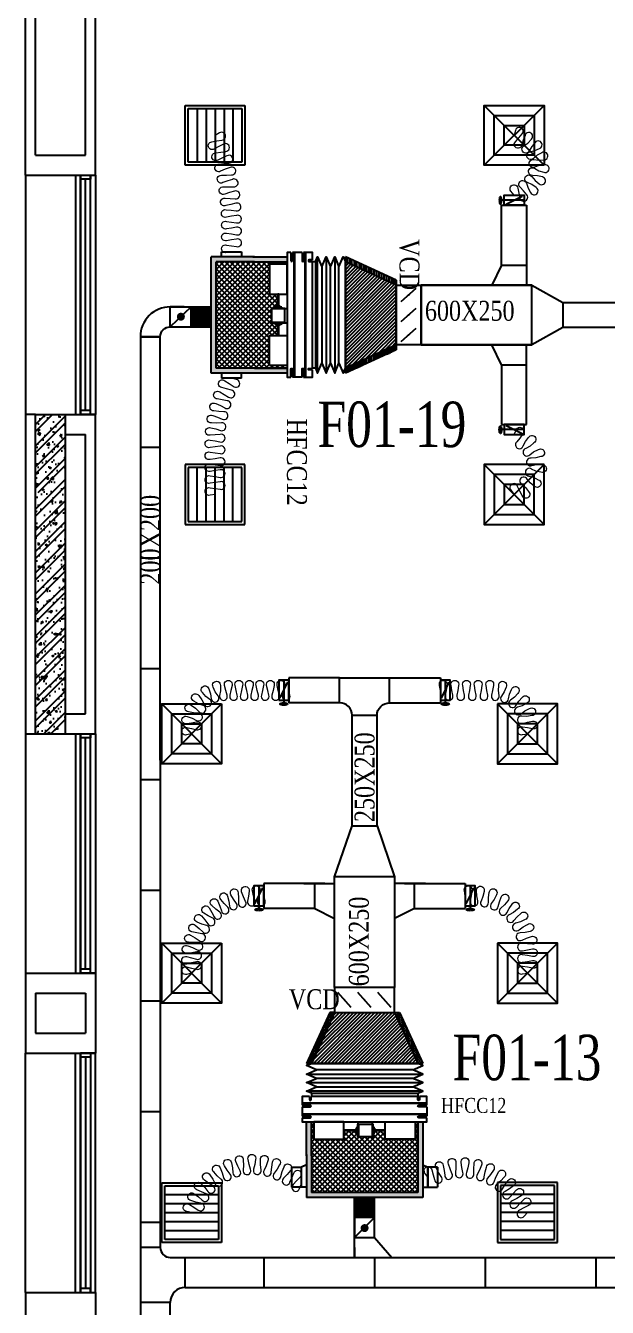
# Model space of a CAD drawing. Header units: metres. Extents: x 352651 to 1421851, y -87441 to -24441.
# Drawn here: x 368733 to 374568, y -48010 to -35160 of the extents above; entities that cross this region are included whole.
import ezdxf

# ---------------------------------------------------------------- set-up
doc = ezdxf.new("R2010")
doc.units = ezdxf.units.M
doc.header["$LTSCALE"] = 300
doc.header["$MEASUREMENT"] = 0
for name, color, linetype in [('bat noi mem', 4, 'CONTINUOUS'), ('CUA', 8, 'CONTINUOUS'), ('CUAGIO', 2, 'CONTINUOUS'), ('HATCH', 145, 'CONTINUOUS'), ('KICH-THUOC', 9, 'CONTINUOUS'), ('KT', 1, 'CONTINUOUS'), ('THAY', 9, 'CONTINUOUS'), ('thiet bi', 11, 'CONTINUOUS'), ('TUONG', 7, 'CONTINUOUS'), ('vach', 6, 'CONTINUOUS')]:
    doc.layers.add(name, color=color, linetype=linetype)
doc.layers.add('noi mem', color=5, linetype='BATTING', lineweight=0)
doc.styles.add('PHU', font='vntimeh.shx', dxfattribs={"width": 0.8})
doc.styles.add('ROMANS', font='romans.shx', dxfattribs={"width": 0.75, "bigfont": 'romancvn.shx'})
doc.linetypes.add('BATTING', pattern='A,0.0001,-0.1,[134,ltypeshp.shx,S=0.1,R=0,X=-0.1,Y=0],-0.2,[134,ltypeshp.shx,S=0.1,R=180,X=0.1,Y=0],-0.1', length=0.4001)
pattern_1 = [(270, (86664.817, 423126.528), (12.5, -6.25), [0, -12.5])]
pattern_2 = [(45, (-203304.336, -284.07), (-17.6776695, 17.6776695), [])]
pattern_3 = [(0, (-89053.95, -330838.7), (6.25, 12.5), [0, -12.5])]

# ---------------------------------------------------------------- blocks, each defined once
blk = doc.blocks.new('SAD')
at = {"layer": 'CUAGIO', "color": 8}
for p, q in [((-300, -300), (300, 300)), ((300, -300), (-300, 300))]:
    blk.add_line(p, q, dxfattribs=at)
at = {"layer": 'CUAGIO'}
blk.add_lwpolyline([(300, -300), (300, 300), (-300, 300), (-300, -300)], close=True, dxfattribs=at)
at = {"layer": 'CUAGIO', "color": 8}
for points in [[(200, -200), (200, 200), (-200, 200), (-200, -200)], [(100, -100), (100, 100), (-100, 100), (-100, -100)]]:
    blk.add_lwpolyline(points, close=True, dxfattribs=at)
blk = doc.blocks.new('SAG')
at = {"layer": 'CUAGIO'}
for p, q in [((-300, 300), (-300, -300)), ((300, 300), (-300, 300)), ((300, -300), (300, 300)), ((-300, -300), (300, -300))]:
    blk.add_line(p, q, dxfattribs=at)
at = {"layer": 'CUAGIO', "color": 8}
for p, q in [((-270, 270), (-270, -270)), ((270, 270), (-270, 270)), ((-180, -270), (-180, 270)), ((-90, -270), (-90, 270)), ((0, -270), (0, 270)), ((90, -270), (90, 270)), ((180, -270), (180, 270)), ((270, -270), (270, 270)), ((-270, -270), (270, -270))]:
    blk.add_line(p, q, dxfattribs=at)
blk = doc.blocks.new('bac noi mem')
at = {"layer": 'bat noi mem'}
for p, q in [((493887, -64673), (493867, -64693)), ((494067, -64693), (493867, -64693)), ((493867, -64693), (493887, -64713)), ((493887, -64713), (493867, -64733)), ((494067, -64733), (493867, -64733)), ((493867, -64733), (493887, -64753)), ((493887, -64753), (493867, -64773)), ((494047, -64673), (493887, -64673)), ((494047, -64713), (493887, -64713)), ((494047, -64753), (493887, -64753)), ((494047, -64673), (494067, -64693)), ((494067, -64693), (494047, -64713)), ((494047, -64713), (494067, -64733)), ((494067, -64733), (494047, -64753)), ((494047, -64753), (494067, -64773)), ((494067, -64773), (493867, -64773)), ((493867, -64773), (493887, -64793)), ((493887, -64793), (493867, -64813)), ((494067, -64813), (493867, -64813)), ((493867, -64813), (493887, -64833)), ((493887, -64833), (493867, -64853)), ((494067, -64853), (493867, -64853)), ((493867, -64853), (493887, -64873)), ((494047, -64793), (493887, -64793)), ((494047, -64833), (493887, -64833)), ((494047, -64873), (493887, -64873)), ((494067, -64773), (494047, -64793)), ((494047, -64793), (494067, -64813)), ((494067, -64813), (494047, -64833)), ((494047, -64833), (494067, -64853)), ((494067, -64853), (494047, -64873))]:
    blk.add_line(p, q, dxfattribs=at)
blk = doc.blocks.new('1-van gio D200')
at = {"layer": 'CUAGIO'}
h = blk.add_hatch(dxfattribs=at)
h.set_pattern_fill('ANSI31', color=256, scale=100, style=0)
edge = h.paths.add_edge_path()
edge.add_ellipse((486127, -58494), major_axis=(-38.1, 0), ratio=0.310482, start_angle=0, end_angle=360, ccw=False)
for p, q in [((486167, -58437), (486087, -58277)), ((486127, -58257), (486127, -58494))]:
    blk.add_line(p, q, dxfattribs=at)
at = {"layer": 'CUAGIO', "const_width": 3}
for points in [[(486127, -58457), (486177, -58457), (486177, -58257), (486077, -58257), (486077, -58457), (486127, -58457)], [(486167, -58437), (486087, -58277)], [(486127, -58257), (486127, -58494)]]:
    blk.add_lwpolyline(points, dxfattribs=at)
at = {"layer": 'CUAGIO'}
blk.add_lwpolyline([(486177, -58457), (486077, -58457), (486077, -58257), (486177, -58257)], close=True, dxfattribs=at)
at = {"layer": 'CUAGIO', "const_width": 5.35}
blk.add_lwpolyline([(486131, -58357, -1), (486123, -58357, -1)], format="xyb", close=True, dxfattribs=at)
at = {"layer": 'CUAGIO', "extrusion": (0, 0, -1)}
blk.add_ellipse((486127, -58494), major_axis=(-38.1, 0), ratio=0.310482, start_param=-1.570796, end_param=4.712389, dxfattribs=at)

msp = doc.modelspace()

# ---------------------------------------------------------------- hatches: boundary and pattern name
at = {"layer": 'CUAGIO'}
h = msp.add_hatch(dxfattribs=at)
h.set_pattern_fill('DOTS', color=2, scale=200, angle=-90, style=0)
h.set_pattern_definition([(270, (428079.928, 513033.835), (12.5, -6.25), [0, -12.5])])
h.paths.add_polyline_path([(371354.5, -38643.4), (371354.5, -38593.4), (370644.5, -38593.4), (370644.5, -37526.4), (371027.1, -37526.4), (371354.5, -37526.4), (371354.5, -37476.4), (371012.1, -37476.4), (370594.5, -37476.4), (370594.5, -38643.4)])
h = msp.add_hatch(dxfattribs=at)
h.set_pattern_fill('DOTS', color=256, scale=200, angle=-90, style=0)
h.set_pattern_definition(pattern_1)
h.paths.add_polyline_path([(371940, -37526.4), (371940, -37476.4), (372450, -37709.9), (372450, -37759.9)])
at = {"layer": 'CUAGIO', "ltscale": 1.5}
h = msp.add_hatch(dxfattribs=at)
h.set_pattern_fill('ANSI37', color=9, scale=300, style=0)
h.paths.add_polyline_path([(371203.9, -37999, -1), (371206, -37992.6), (371231, -37992.6), (371231, -37982.7), (371246.8, -37982.7), (371246.8, -37972.1), (371262.4, -37972.1), (371262.4, -37852.5), (371179.5, -37852.5), (371179.5, -37552.5), (371354.5, -37552.5), (371354.5, -37526.4), (371012.1, -37526.4), (370644.5, -37526.4), (370644.5, -38593.4), (371354.5, -38593.4), (371354.5, -38567.4), (371179.5, -38567.4), (371179.5, -38267.4), (371262.4, -38267.4), (371262.4, -38162.1), (371246.8, -38162.1), (371246.8, -38151.6), (371231, -38151.6), (371231, -38141.7), (371206, -38141.7, -0.9999991), (371203.9, -38135.2)])
at = {"layer": 'CUAGIO'}
h = msp.add_hatch(dxfattribs=at)
h.set_pattern_fill('DOTS', color=256, scale=200, angle=-90, style=0)
h.set_pattern_definition(pattern_1)
h.paths.add_polyline_path([(372450, -38359.9), (372450, -38409.9), (371940, -38643.4), (371940, -38593.4)])
h = msp.add_hatch(dxfattribs=at)
h.set_pattern_fill('DOTS', color=256, scale=200, style=0)
h.set_pattern_definition(pattern_3)
h.paths.add_polyline_path([(371599, -45563.6), (371549, -45563.6), (371782.5, -45053.6), (371832.5, -45053.6)])
h = msp.add_hatch(dxfattribs=at)
h.set_pattern_fill('DOTS', color=256, scale=200, style=0)
h.set_pattern_definition(pattern_3)
h.paths.add_polyline_path([(372432.5, -45053.6), (372482.5, -45053.6), (372716, -45563.6), (372666, -45563.6)])
h = msp.add_hatch(dxfattribs=at)
h.set_pattern_fill('DOTS', color=2, scale=200, style=0)
h.set_pattern_definition([(0, (-178961.257, 10576.41), (6.25, 12.5), [0, -12.5])])
h.paths.add_polyline_path([(372716, -46149.1), (372666, -46149.1), (372666, -46859.1), (371599, -46859.1), (371599, -46476.4), (371599, -46149.1), (371549, -46149.1), (371549, -46491.4), (371549, -46909.1), (372716, -46909.1)])
at = {"layer": 'CUAGIO', "ltscale": 1.5}
h = msp.add_hatch(dxfattribs=at)
h.set_pattern_fill('ANSI37', color=9, scale=300, style=0)
h.paths.add_polyline_path([(372071.6, -46299.6, -1), (372065.1, -46297.5), (372065.1, -46272.6), (372055.3, -46272.6), (372055.3, -46256.8), (372044.7, -46256.8), (372044.7, -46241.1), (371925.1, -46241.1), (371925.1, -46324.1), (371625.1, -46324.1), (371625.1, -46149.1), (371599, -46149.1), (371599, -46491.4), (371599, -46859.1), (372666, -46859.1), (372666, -46149.1), (372640, -46149.1), (372640, -46324.1), (372340, -46324.1), (372340, -46241.1), (372234.7, -46241.1), (372234.7, -46256.8), (372224.2, -46256.8), (372224.2, -46272.6), (372214.3, -46272.6), (372214.3, -46297.5, -0.9999991), (372207.8, -46299.6)])
at = {"layer": 'HATCH', "linetype": 'Continuous'}
h = msp.add_hatch(dxfattribs=at)
h.set_pattern_fill('ANSI32,_O', color=256, scale=400)
h.set_pattern_definition([(45, (-89100, -347750.56), (-106.066017, 106.066017), []), (45, (-89029.29, -347750.56), (-106.066017, 106.066017), [])])
h.paths.add_polyline_path([(369132.5, -39059.6), (368832.5, -39059.6), (368832.5, -39812.4, -0.3648106), (368857.4, -39841.9, -0.3648106), (368832.5, -39871.5), (368832.5, -40859.6), (369132.5, -40859.6)])
h.paths.add_polyline_path([(369132.5, -40859.6), (368832.5, -40859.6), (368832.5, -42259.6), (369132.5, -42259.6)])
h = msp.add_hatch(dxfattribs=at)
h.set_pattern_fill('AR-CONC,_O', color=256, scale=30)
h.set_pattern_definition([(50, (-89100, -347750.56), (215.178055, -18.82564), [22.5, -247.5]), (355, (-89100, -347750.56), (-41.6254, 225.65764), [18, -198]), (100.4514, (-89082.07, -347752.12), (173.552815, 206.83186), [19.12206, -210.34263]), (46.1842, (-89100, -347690.56), (320.17231, -49.6557), [33.75, -371.25]), (96.6356, (-89073.32, -347694.7), (280.39881, 292.23536), [28.68309, -315.5139]), (351.1842, (-89100, -347690.56), (280.39858, 292.23558), [27, -297]), (21, (-89070, -347705.56), (179.072116, -120.78567), [22.5, -247.5]), (326, (-89070, -347705.56), (72.9946, 217.54501), [18, -198]), (71.4514, (-89055.08, -347715.62), (252.06679, 96.75915), [19.12206, -210.34263]), (37.5, (-89100, -347750.556), (3.647957, 99.868156), [0, -195.6, 0, -201, 0, -198.75]), (7.5, (-89100, -347750.56), (78.920861, 118.323514), [0, -114.6, 0, -191.1, 0, -75.75]), (327.5, (-89166.9, -347750.556), (160.146731, -6.766462), [0, -75, 0, -234, 0, -310.5]), (317.5, (-89196.9, -347750.56), (174.95585, 30.031495), [0, -97.5, 0, -155.4, 0, -220.5])])
h.paths.add_polyline_path([(369132.5, -39059.6), (368832.5, -39059.6), (368832.5, -39812.4, -0.3648106), (368857.4, -39841.9, -0.3648106), (368832.5, -39871.5), (368832.5, -40859.6), (369132.5, -40859.6)])
h.paths.add_polyline_path([(369132.5, -40859.6), (368832.5, -40859.6), (368832.5, -42259.6), (369132.5, -42259.6)])
at = {"layer": 'KICH-THUOC'}
h = msp.add_hatch(dxfattribs=at)
h.set_pattern_fill('ANSI31', color=2, scale=200, style=0)
h.set_pattern_definition(pattern_2)
h.paths.add_polyline_path([(372450, -38359.9), (372450, -37759.9), (371940, -37526.4), (371940, -38593.4)])
h = msp.add_hatch(dxfattribs=at)
h.set_pattern_fill('ANSI31', color=2, scale=200, style=0)
h.set_pattern_definition(pattern_2)
h.paths.add_polyline_path([(372432.5, -45053.6), (371832.5, -45053.6), (371599, -45563.6), (372666, -45563.6)])

# ---------------------------------------------------------------- linework, layer by layer
at = {"layer": 'bat noi mem'}
for p, q in [((371661.4, -38643.4), (371661.4, -37476.4)), ((371747.1, -37476.4), (371747.1, -38643.4)), ((371832.8, -37476.4), (371832.8, -38643.4)), ((371704.2, -37576.4), (371704.2, -38543.4)), ((371790, -38543.4), (371790, -37576.4)), ((371875.7, -38543.4), (371875.7, -37576.4)), ((371940, -37526.4), (371940, -38593.4)), ((371940, -38593.4), (371940, -37526.4)), ((371599, -45563.6), (372666, -45563.6)), ((372666, -45563.6), (371599, -45563.6)), ((371549, -45670.7), (372716, -45670.7)), ((372616, -45627.9), (371649, -45627.9)), ((372616, -45713.6), (371649, -45713.6)), ((371549, -45756.4), (372716, -45756.4)), ((372716, -45842.1), (371549, -45842.1)), ((371649, -45799.3), (372616, -45799.3))]:
    msp.add_line(p, q, dxfattribs=at)
for points in [[(371640, -37526.4), (371661.4, -37476.4), (371704.2, -37576.4), (371747.1, -37476.4), (371790, -37576.4), (371832.8, -37476.4), (371875.7, -37576.4), (371918.5, -37476.4), (371940, -37526.4)], [(371640, -38593.4), (371661.4, -38643.4), (371704.2, -38543.4), (371747.1, -38643.4), (371790, -38543.4), (371832.8, -38643.4), (371875.7, -38543.4), (371918.5, -38643.4), (371940, -38593.4)], [(371599, -45863.6), (371549, -45842.1), (371649, -45799.3), (371549, -45756.4), (371649, -45713.6), (371549, -45670.7), (371649, -45627.9), (371549, -45585), (371599, -45563.6)], [(372666, -45863.6), (372716, -45842.1), (372616, -45799.3), (372716, -45756.4), (372616, -45713.6), (372716, -45670.7), (372616, -45627.9), (372716, -45585), (372666, -45563.6)]]:
    msp.add_lwpolyline(points, dxfattribs=at)
at = {"layer": 'CUA', "linetype": 'Continuous'}
for p, q in [((369282.5, -36659.6), (369282.5, -39059.6)), ((369282.5, -39059.6), (369282.5, -36659.6)), ((369332.5, -39019.6), (369332.5, -36699.6)), ((369382.5, -39059.6), (369382.5, -36659.6)), ((369282.5, -42259.6), (369282.5, -44659.6)), ((369282.5, -44659.6), (369282.5, -42259.6)), ((369382.5, -44659.6), (369382.5, -42259.6)), ((369332.5, -44619.6), (369332.5, -42299.6)), ((369282.5, -47859.6), (369282.5, -45459.6)), ((369282.5, -45459.6), (369282.5, -47859.6)), ((369382.5, -45459.6), (369382.5, -47859.6)), ((369332.5, -45499.6), (369332.5, -47819.6))]:
    msp.add_line(p, q, dxfattribs=at)
for points in [[(369382.5, -36659.6), (369382.5, -36699.6), (369282.5, -36699.6), (369282.5, -36659.6)], [(369382.5, -39059.6), (369382.5, -39019.6), (369282.5, -39019.6), (369282.5, -39059.6)], [(369382.5, -42259.6), (369382.5, -42299.6), (369282.5, -42299.6), (369282.5, -42259.6)], [(369382.5, -44659.6), (369382.5, -44619.6), (369282.5, -44619.6), (369282.5, -44659.6)], [(369382.5, -45459.6), (369382.5, -45499.6), (369282.5, -45499.6), (369282.5, -45459.6)], [(369382.5, -47859.6), (369382.5, -47819.6), (369282.5, -47819.6), (369282.5, -47859.6)]]:
    msp.add_lwpolyline(points, close=True, dxfattribs=at)
at = {"layer": 'CUAGIO'}
for p, q in [((373507.5, -37559.9), (373507.5, -36959.9)), ((373507.5, -36959.9), (373757.5, -36959.9)), ((373757.5, -36959.9), (373757.5, -37759.9)), ((371027.1, -37476.4), (370594.5, -37476.4)), ((370698.4, -37426.4), (370898.4, -37426.4)), ((371012.1, -37476.4), (371354.5, -37476.4)), ((371940, -38643.4), (371940, -37476.4)), ((372450, -37709.9), (371940, -37476.4)), ((371940, -37476.4), (371940, -38643.4)), ((371027.1, -37526.4), (370644.5, -37526.4)), ((371012.1, -37526.4), (371354.5, -37526.4)), ((371940, -37526.4), (371940, -38593.4)), ((371940, -38593.4), (371940, -37526.4)), ((372450, -37759.9), (371940, -37526.4)), ((373507.5, -37559.9), (373407.5, -37759.9)), ((373507.5, -37559.9), (373757.5, -37559.9)), ((372450, -37759.9), (372450, -37709.9)), ((372450, -37709.9), (372450, -38409.9)), ((372450, -37759.9), (372450, -37709.9)), ((372700, -38359.9), (372700, -37759.9)), ((372500.7, -37926.9), (372649.2, -37793)), ((372500.7, -38126.9), (372649.2, -37993)), ((369883.5, -38279.2), (369883.5, -48123.6)), ((372500.7, -38326.9), (372649.2, -38193)), ((372450, -38359.9), (371940, -38593.4)), ((372450, -38409.9), (371940, -38643.4)), ((372450, -38359.9), (372450, -38409.9)), ((372450, -38359.9), (372450, -38409.9)), ((373507.5, -38559.9), (373407.5, -38359.9)), ((373757.5, -39159.9), (373757.5, -38359.9)), ((371027.1, -38593.4), (370646.2, -38593.4)), ((371027.1, -38593.4), (371354.5, -38593.4)), ((373507.5, -38559.9), (373507.5, -39159.9)), ((373507.5, -38559.9), (373757.5, -38559.9)), ((370898.4, -38693.4), (370698.4, -38693.4)), ((373507.5, -39159.9), (373757.5, -39159.9)), ((371372.5, -41698.6), (371372.5, -41948.6)), ((371882.5, -41948.6), (371882.5, -41698.6)), ((372382.5, -41948.6), (372382.5, -41698.6)), ((372892.5, -41698.6), (372892.5, -41948.6)), ((372382.5, -41948.6), (372892.5, -41948.6)), ((372457.5, -41948.6), (372892.5, -41948.6)), ((372007.5, -42073.6), (372257.5, -42073.6)), ((370083.5, -42522.8), (370083.5, -47409.6)), ((371732.5, -43759.6), (371122.5, -43759.6)), ((371122.5, -43759.6), (371122.5, -44009.6)), ((371522.5, -43759.6), (371832.5, -43759.6)), ((371632.5, -44009.6), (371632.5, -43759.6)), ((372742.5, -43759.6), (372432.5, -43759.6)), ((372532.5, -43759.6), (373142.5, -43759.6)), ((372632.5, -44009.6), (372632.5, -43759.6)), ((373142.5, -43759.6), (373142.5, -44009.6)), ((371632.5, -44009.6), (371122.5, -44009.6)), ((371632.5, -44009.6), (371832.5, -44109.6)), ((372632.5, -44009.6), (372432.5, -44109.6)), ((372632.5, -44009.6), (373142.5, -44009.6)), ((372432.5, -44803.6), (371832.5, -44803.6)), ((371999.5, -45002.9), (371865.6, -44854.3)), ((372199.5, -45002.9), (372065.6, -44854.3)), ((372399.5, -45002.9), (372265.6, -44854.3)), ((371782.5, -45053.6), (371549, -45563.6)), ((371832.5, -45053.6), (371599, -45563.6)), ((371832.5, -45053.6), (371782.5, -45053.6)), ((371782.5, -45053.6), (372482.5, -45053.6)), ((371832.5, -45053.6), (371782.5, -45053.6)), ((372432.5, -45053.6), (372666, -45563.6)), ((372432.5, -45053.6), (372482.5, -45053.6)), ((372432.5, -45053.6), (372482.5, -45053.6)), ((372482.5, -45053.6), (372716, -45563.6)), ((372716, -45563.6), (371549, -45563.6)), ((371549, -45563.6), (372716, -45563.6)), ((371599, -45563.6), (372666, -45563.6)), ((372666, -45563.6), (371599, -45563.6)), ((371549, -46491.4), (371549, -46149.1)), ((371599, -46491.4), (371599, -46149.1)), ((372666, -46476.4), (372666, -46149.1)), ((371549, -46476.4), (371549, -46909.1)), ((371599, -46476.4), (371599, -46859.1)), ((372666, -46476.4), (372666, -46857.3)), ((371399.3, -46605.1), (371399.3, -46805.1)), ((371499, -46805.1), (371499, -46605.1)), ((371499, -46805.1), (371499, -46605.1)), ((371499, -46805.1), (371499, -46605.1)), ((372766, -46605.1), (372766, -46805.1)), ((372766, -46805.1), (372766, -46605.1)), ((372766, -46805.1), (372766, -46605.1)), ((372865.7, -46605.1), (372865.7, -46805.1)), ((371499, -46805.1), (371399.3, -46805.1)), ((372766, -46805.1), (372865.7, -46805.1)), ((372032.5, -47403.6), (372032.5, -46909.1)), ((372232.5, -47309.3), (372232.5, -46909.1)), ((372032.5, -47098.3), (372032.5, -47309.3)), ((372032.5, -47509.6), (372032.5, -47098.3)), ((372232.5, -47109.3), (372032.5, -47309.3)), ((372232.5, -47309.3), (372232.5, -47098.3)), ((370083.5, -47409.6), (369883.5, -47409.6)), ((372032.5, -47309.3), (372232.5, -47309.3)), ((372032.5, -47409.6), (372032.5, -47509.6)), ((370183.5, -47509.6), (384443.4, -47509.6)), ((370333.5, -47809.6), (394933.4, -47809.6)), ((370183.5, -48123.6), (370183.5, -47959.6))]:
    msp.add_line(p, q, dxfattribs=at)
at = {"layer": 'CUAGIO', "color": 2}
for p, q in [((370594.5, -38643.4), (370594.5, -37476.4)), ((370644.5, -38593.4), (370644.5, -37526.4)), ((370394.5, -37979.2), (370183.5, -38179.2)), ((370183.5, -37979.2), (370394.5, -37979.2)), ((370293.7, -37979.2), (370183.5, -37979.2)), ((370322.1, -37979.2), (370184, -37979.2)), ((370276.5, -37979.2), (370594.5, -37979.2)), ((370394.5, -38179.2), (370394.5, -37979.2)), ((370394.5, -37979.2), (370394.5, -38179.2)), ((370083.5, -38279.2), (369883.5, -38279.2)), ((369883.5, -38279.2), (370083.5, -38279.2)), ((370083.5, -38279.2), (369883.5, -38279.2)), ((370083.5, -42522.8), (370083.5, -38277.8)), ((370183.5, -38179.2), (370394.5, -38179.2)), ((370183.5, -38179.2), (370322.1, -38179.2)), ((370276.5, -38179.2), (370594.5, -38179.2)), ((371354.5, -38643.4), (370594.5, -38643.4)), ((371354.5, -38593.4), (370644.5, -38593.4)), ((370083.5, -39389.2), (369883.5, -39389.2)), ((370083.5, -40499.2), (369883.5, -40499.2)), ((370083.5, -41609.2), (369883.5, -41609.2)), ((370083.5, -42719.2), (369883.5, -42719.2)), ((370083.5, -43829.2), (369883.5, -43829.2)), ((370083.5, -44939.2), (369883.5, -44939.2)), ((370083.5, -46049.2), (369883.5, -46049.2)), ((372666, -46149.1), (372666, -46859.1)), ((372716, -46149.1), (372716, -46909.1)), ((372666, -46859.1), (371599, -46859.1)), ((372716, -46909.1), (371549, -46909.1)), ((370083.5, -47159.2), (369883.5, -47159.2)), ((372232.5, -47109.3), (372032.5, -47109.3)), ((372232.5, -47309.3), (372407.2, -47509.6)), ((370333.1, -47809.6), (370333.1, -47509.6)), ((371123.4, -47509.6), (371123.4, -47809.6)), ((372233.4, -47509.6), (372233.4, -47809.6)), ((373343.4, -47509.6), (373343.4, -47809.6)), ((374453.4, -47509.6), (374453.4, -47809.6))]:
    msp.add_line(p, q, dxfattribs=at)
at = {"layer": 'CUAGIO', "ltscale": 1.5}
for p, q in [((371882.5, -41698.6), (372382.5, -41698.6)), ((370183.5, -47959.6), (369883.5, -47959.6))]:
    msp.add_line(p, q, dxfattribs=at)
at = {"layer": 'CUAGIO'}
for points in [[(370698.4, -37476.4), (370698.4, -37426.4)], [(370898.4, -37426.4), (370898.4, -37476.4)], [(373810, -38359.9), (372700, -38359.9), (372700, -37759.9), (373810, -37759.9)], [(374120, -37934.9), (375230, -37934.9), (375230, -38184.9), (374120, -38184.9)], [(370698.4, -38643.4), (370698.4, -38693.4)], [(370898.4, -38693.4), (370898.4, -38643.4)], [(371882.5, -41698.6), (371372.5, -41698.6)], [(372382.5, -41698.6), (372892.5, -41698.6)], [(372007.5, -43183.6), (372007.5, -42073.6)], [(372432.5, -43693.6), (372432.5, -44803.6), (371832.5, -44803.6), (371832.5, -43693.6)], [(371399.3, -46605.1), (371499, -46605.1)], [(371549, -46579.9), (371499, -46605.1)], [(372716, -46579.9), (372766, -46605.1)], [(372865.7, -46605.1), (372766, -46605.1)], [(371549, -46805.1), (371499, -46805.1)], [(372716, -46805.1), (372766, -46805.1)]]:
    msp.add_lwpolyline(points, dxfattribs=at)
at = {"layer": 'CUAGIO', "color": 2}
for points in [[(372700, -38359.9), (372450, -38359.9), (372450, -37759.9), (372700, -37759.9)], [(372432.5, -44803.6), (371832.5, -44803.6), (371832.5, -45053.6), (372432.5, -45053.6)]]:
    msp.add_lwpolyline(points, close=True, dxfattribs=at)
msp.add_lwpolyline([(373810, -37759.9), (372700, -37759.9), (372700, -38359.6), (373811, -38359.6)], dxfattribs=at)
at = {"layer": 'CUAGIO'}
for points in [[(373810, -38359.9), (373810, -37759.9), (374120, -37934.9), (374120, -38184.9)], [(372432.5, -43693.6), (371832.5, -43693.6), (372007.5, -43183.6), (372257.5, -43183.6)]]:
    msp.add_lwpolyline(points, close=True, dxfattribs=at)
for points, const_width in [([(372575, -37854.9, 1), (372575, -37864.9, 1)], 10), ([(370309.7, -38077.8, -1), (370269.7, -38077.8, -1)], 40), ([(372575, -38054.9, 1), (372575, -38064.9, 1)], 10), ([(372575, -38254.9, 1), (372575, -38264.9, 1)], 10), ([(371927.5, -44928.6, 1), (371937.5, -44928.6, 1)], 10), ([(372127.5, -44928.6, 1), (372137.5, -44928.6, 1)], 10), ([(372327.5, -44928.6, 1), (372337.5, -44928.6, 1)], 10), ([(372152.5, -47214.8, -1), (372112.5, -47214.8, -1)], 40)]:
    msp.add_lwpolyline(points, format="xyb", close=True, dxfattribs=dict(at, const_width=const_width))
at = {"layer": 'CUAGIO', "color": 2}
for points in [[(370183.5, -38179.2), (370183.5, -37979.2, 0.4142136), (369883.5, -38279.2), (370083.5, -38279.2, -0.4142136), (370183.5, -38179.2)], [(370289, -38059.2, 1), (370289, -38099.2, 1)]]:
    msp.add_lwpolyline(points, format="xyb", close=True, dxfattribs=at)
at = {"layer": 'CUAGIO'}
for points in [[(372007.5, -42858.6), (372007.5, -42073.6, 0.4142136), (371882.5, -41948.6), (371372.5, -41948.6)], [(372257.5, -42858.6), (372257.5, -42073.6, -0.4142136), (372382.5, -41948.6), (372892.5, -41948.6)], [(372257.5, -43183.6), (372257.5, -42073.6, 0.0000017), (372257.5, -42073.6, 0.0000017)]]:
    msp.add_lwpolyline(points, format="xyb", dxfattribs=at)
for centre, radius, start, end in [((370183.5, -47409.6), 100, 180, 270), ((370333.5, -47959.6), 150, 90, 180)]:
    msp.add_arc(centre, radius, start, end, dxfattribs=at)
at = {"layer": 'noi mem', "linetype": 'ByBlock', "ltscale": 1.5}
for points in [[(370798.4, -37426.4), (370748.4, -37434.3, -1.3333333), (370748.4, -37359.3), (370798.4, -37367.1), (370848.4, -37374.9, 1.3333333), (370848.4, -37299.9), (370798.4, -37307.7), (370748.4, -37315.6, -1.3333333), (370748.4, -37240.6), (370798.4, -37248.4), (370848.4, -37256.2, 1.3333333), (370848.4, -37181.2), (370798.4, -37189), (370748.5, -37196.9, -1.3333333), (370748.3, -37121.9), (370798.3, -37129.7), (370848.6, -37136.4, 1.3333333), (370847, -37061.4), (370797, -37070.3), (370747.6, -37080.4, -1.3333333), (370744.2, -37005.5), (370794.3, -37011), (370844.9, -37015.4, 1.3333333), (370839.7, -36940.5), (370790.2, -36951.8), (370741.3, -36964.3, -1.3333333), (370734.3, -36889.6), (370784.6, -36892.7), (370835.4, -36894.6, 1.3333333), (370826.5, -36820.1), (370777.6, -36833.8), (370729.4, -36848.6, -1.3333333), (370718.8, -36774.4), (370769.2, -36775), (370820, -36774.5, 1.3333333), (370807.6, -36700.5), (370759.4, -36716.5), (370711.9, -36733.6, -1.3333333), (370697.7, -36660), (370748.1, -36658.2), (370798.8, -36655.2, 1.3333333), (370782.9, -36581.9), (370735.5, -36600.2), (370688.9, -36619.6, -1.3333333), (370671.2, -36546.8), (370721.5, -36542.6), (370771.9, -36537.1, 1.3333333), (370752.4, -36464.7), (370706, -36485.3), (370660.5, -36506.9, -1.3333333), (370639.2, -36435), (370689.2, -36428.3), (370739.4, -36420.4, 1.3333333), (370716.4, -36349), (370671, -36371.9), (370626.3, -36395.4, -1.3333333), (370602, -36324.5), (370651.8, -36315.7), (370701.6, -36306.8, 1.3333333), (370677.3, -36235.9), (370632.5, -36259.6)], [(370632.5, -39859.6), (370582.5, -39867.2, -1.3333333), (370582.5, -39792.2), (370632.5, -39799.9), (370682.5, -39807.5, 1.3333333), (370682.5, -39732.5), (370632.5, -39740.2), (370582.5, -39747.9, -1.3333333), (370582.5, -39672.9), (370632.5, -39680.5), (370682.5, -39688.2, 1.3333333), (370682.5, -39613.2), (370632.5, -39620.8), (370582.5, -39628.5, -1.3333333), (370582.5, -39553.5), (370632.5, -39561.2), (370682.5, -39568.8, 1.3333333), (370682.5, -39493.8), (370632.5, -39501.5), (370582.5, -39509.1, -1.3333333), (370582.5, -39434.1), (370632.5, -39441.8), (370682.5, -39449.5, 1.3333333), (370682.5, -39374.5), (370632.5, -39382.1), (370582.4, -39389.7, -1.3333333), (370582.6, -39314.7), (370632.6, -39322.4), (370682, -39331.9, 1.3333333), (370684.8, -39257), (370634.8, -39262.8), (370584, -39266.3, -1.3333333), (370590.2, -39191.6), (370639.7, -39203.3), (370688, -39217.2, 1.3333333), (370697.6, -39142.9), (370647.3, -39144.1), (370596.4, -39143, -1.3333333), (370609.3, -39069.2), (370657.6, -39085.4), (370704.4, -39103.6, 1.3333333), (370720.6, -39030.4), (370670.5, -39027.1), (370619.9, -39021.4, -1.3333333), (370639.4, -38949), (370686, -38969.5), (370731, -38991.9, 1.3333333), (370753.8, -38920.4), (370704.1, -38912.6), (370654.3, -38902.4, -1.3333333), (370680.3, -38832), (370724.8, -38856.6), (370767.6, -38883, 1.3333333), (370796.8, -38813.9), (370748, -38801.7), (370699.4, -38787.5, -1.3333333), (370730.9, -38719.5), (370773.1, -38747.5), (370815.2, -38775.6, 1.3333333), (370846.9, -38707.6), (370798.4, -38693.4)], [(370397.8, -42259.6), (370347.8, -42270.7, -1.3333333), (370347.8, -42195.7), (370397.8, -42206.8), (370447.8, -42218, 1.3333333), (370447.8, -42143), (370397.8, -42154), (370346, -42160.3, -1.3333333), (370353.1, -42085.6), (370402.8, -42101.5), (370447.5, -42124.5, 1.3333333), (370466.2, -42051.9), (370416, -42050.5), (370364.7, -42040.4, -1.3333333), (370394.6, -41971.6), (370437, -42002.1), (370472.3, -42037.8, 1.3333333), (370512.5, -41974.5), (370465.2, -41957.6), (370419.6, -41932.2, -1.3333333), (370469.2, -41876), (370500.1, -41918.1), (370522.7, -41963, 1.3333333), (370580.6, -41915.2), (370540.8, -41884.5), (370505.2, -41846.3, -1.3333333), (370569.8, -41808.1), (370586.2, -41857.7), (370593.8, -41907.4, 1.3333333), (370663.6, -41879.8), (370635.2, -41838.4), (370613.2, -41791, -1.3333333), (370686.4, -41774.7), (370686.6, -41826.9), (370678.6, -41876.5, 1.3333333), (370753.5, -41871.8), (370739.3, -41823.6), (370728.1, -41773.6, -1.3333333), (370803.1, -41773.6), (370792, -41823.6), (370780.9, -41873.6, 1.3333333), (370855.9, -41873.6), (370844.8, -41823.6), (370833.7, -41773.6, -1.3333333), (370908.7, -41773.6), (370897.6, -41823.6), (370886.5, -41873.6, 1.3333333), (370961.5, -41873.6), (370950.3, -41823.6), (370939.2, -41773.6, -1.3333333), (371014.2, -41773.6), (371003.1, -41823.6), (370992, -41873.6, 1.3333333), (371067, -41873.6), (371055.9, -41823.6), (371044.8, -41773.6, -1.3333333), (371119.8, -41773.6), (371108.7, -41823.6), (371097.5, -41873.6, 1.3333333), (371172.5, -41873.6), (371161.4, -41823.6), (371150.3, -41773.6, -1.3333333), (371225.3, -41773.6), (371214.2, -41823.6), (371203.1, -41873.6, 1.3333333), (371278.1, -41873.6), (371267, -41823.6), (371255.9, -41773.6, -1.3333333), (371330.9, -41773.6), (371319.7, -41823.6), (371308.6, -41873.6, 1.3333333), (371383.6, -41873.6), (371372.5, -41823.6)], [(372892.5, -41823.6), (372884.2, -41773.6, -1.3333333), (372959.2, -41773.6), (372950.8, -41823.6), (372942.5, -41873.6, 1.3333333), (373017.5, -41873.6), (373009.1, -41823.6), (373000.8, -41773.6, -1.3333333), (373075.8, -41773.6), (373067.5, -41823.6), (373059.1, -41873.6, 1.3333333), (373134.1, -41873.6), (373125.8, -41823.6), (373117.4, -41773.6, -1.3333333), (373192.4, -41773.6), (373184.1, -41823.6), (373175.8, -41873.6, 1.3333333), (373250.8, -41873.6), (373242.4, -41823.6), (373234.1, -41773.6, -1.3333333), (373309.1, -41773.6), (373300.7, -41823.6), (373292.4, -41873.6, 1.3333333), (373367.4, -41873.6), (373359, -41823.6), (373350.7, -41773.6, -1.3333333), (373425.7, -41773.6), (373417.4, -41823.6), (373406.6, -41872, 1.3333333), (373481.5, -41875.7), (373475.5, -41826.5), (373478.5, -41774.6, -1.3333333), (373551.7, -41790.8), (373532.4, -41839.1), (373506, -41880.9, 1.3333333), (373575.4, -41909.6), (373586.2, -41861.3), (373606.6, -41813.6, -1.3333333), (373670, -41853.8), (373635.4, -41892.5), (373596.4, -41922.9, 1.3333333), (373651.8, -41973.5), (373678.4, -41931.8), (373713.9, -41893.8, -1.3333333), (373759.7, -41953.2), (373714, -41977.9), (373667, -41993.2, 1.3333333), (373701.9, -42059.5), (373741.1, -42029.5), (373787.4, -42005.8, -1.3333333), (373810.3, -42077.3), (373758.9, -42084.9), (373709.5, -42083.2, 1.3333333), (373719.7, -42157.5), (373766.8, -42142.6), (373817, -42133.9, -1.3333333), (373817.5, -42208.9), (373767.2, -42200.9), (373717.2, -42192.6, 1.3333333), (373717.2, -42267.6), (373767.2, -42259.2)], [(370397.8, -44659.2), (370347.8, -44671.1, -1.3333333), (370347.8, -44596.1), (370397.8, -44607.9), (370447.8, -44619.8, 1.3333333), (370447.8, -44544.8), (370397.8, -44556.6), (370347.8, -44568.5, -1.3333333), (370347.8, -44493.5), (370397.8, -44505.3), (370446.7, -44519.5, 1.3333333), (370450.2, -44444.6), (370400.2, -44454.1), (370348.6, -44459.3, -1.3333333), (370358.3, -44385), (370406.9, -44403.2), (370452.7, -44425.2, 1.3333333), (370468.5, -44351.9), (370417.6, -44353.1), (370365.8, -44349.8, -1.3333333), (370387.6, -44278), (370432.5, -44304), (370474.2, -44333.2, 1.3333333), (370501.7, -44263.4), (370451.3, -44256.3), (370400.8, -44244.6, -1.3333333), (370433.9, -44177.3), (370474, -44210.3), (370510.3, -44245.9, 1.3333333), (370548.9, -44181.6), (370500.4, -44166.3), (370452.4, -44146.5, -1.3333333), (370496.1, -44085.6), (370530.3, -44124.6), (370560.3, -44165.7, 1.3333333), (370608.8, -44108.6), (370563.5, -44085.6), (370519.4, -44058.2, -1.3333333), (370572.5, -44005.2), (370599.8, -44049.3), (370622.7, -44094.8, 1.3333333), (370679.9, -44046.3), (370638.9, -44016.2), (370599.9, -43982, -1.3333333), (370661, -43938.4), (370680.7, -43986.4), (370695.8, -44035, 1.3333333), (370760.2, -43996.5), (370724.7, -43960.1), (370691.8, -43920, -1.3333333), (370759.2, -43887), (370770.8, -43937.5), (370777.8, -43987.9, 1.3333333), (370847.6, -43960.5), (370818.5, -43918.8), (370792.6, -43873.8, -1.3333333), (370864.5, -43852.3), (370867.6, -43904.1), (370866.3, -43954.9, 1.3333333), (370939.7, -43939.3), (370917.8, -43893.4), (370899.6, -43844.8, -1.3333333), (370974, -43835.3), (370968.7, -43886.9), (370959.1, -43936.8, 1.3333333), (371034, -43933.5), (371019.9, -43884.6), (371008.1, -43834.6, -1.3333333), (371083.1, -43834.6), (371071.2, -43884.6), (371059.4, -43934.6, 1.3333333), (371134.4, -43934.6), (371122.5, -43884.6)], [(373142.5, -43884.6), (373134.4, -43834.6, -1.3333333), (373209.4, -43834.6), (373201.2, -43884.6), (373192.8, -43934.4, 1.3333333), (373267.8, -43934.8), (373259.9, -43884.9), (373256.3, -43833.5, -1.3333333), (373331, -43840.2), (373318.4, -43890.1), (373300.6, -43936.6, 1.3333333), (373374, -43951.6), (373375.9, -43901.8), (373383.8, -43850.9, -1.3333333), (373455.1, -43874), (373431.7, -43919.9), (373404, -43961.3, 1.3333333), (373472.3, -43992.2), (373485.2, -43944), (373504.1, -43896.2, -1.3333333), (373568.6, -43934.5), (373535.6, -43974), (373499.4, -44008.3, 1.3333333), (373559.2, -44053.6), (373582.4, -44009.5), (373611.5, -43967, -1.3333333), (373665.8, -44018.7), (373624.9, -44049.9), (373582, -44075.3, 1.3333333), (373630.2, -44132.7), (373662.6, -44094.9), (373700.4, -44059.9, -1.3333333), (373741.9, -44122.4), (373695.1, -44143.7), (373647.6, -44159, 1.3333333), (373681.9, -44225.7), (373721.9, -44195.9), (373766.5, -44170.3, -1.3333333), (373793.1, -44240.4), (373742.7, -44250.8), (373693.1, -44255.1, 1.3333333), (373711.7, -44327.8), (373757.3, -44307.6), (373806.5, -44292.5, -1.3333333), (373816.9, -44366.8), (373765.4, -44365.7), (373715.9, -44359.1, 1.3333333), (373718.2, -44434.1), (373767.2, -44424.4), (373817.2, -44416.3, -1.3333333), (373817.2, -44491.3), (373767.2, -44483.1), (373717.2, -44475, 1.3333333), (373717.2, -44550), (373767.2, -44541.8), (373817.2, -44533.7, -1.3333333), (373817.2, -44608.7), (373767.2, -44600.5), (373717.2, -44592.4, 1.3333333), (373717.2, -44667.4), (373767.2, -44659.2)]]:
    msp.add_lwpolyline(points, format="xyb", dxfattribs=at)
at = {"layer": 'noi mem', "ltscale": 1.5}
for points in [[(373632.5, -36859.9), (373601.1, -36819.4, -1.3333333), (373669, -36787.6), (373680, -36837.7), (373691.1, -36887.7, 1.3333333), (373759, -36855.9), (373727.5, -36815.4), (373692.4, -36779.7, -1.3333333), (373756.4, -36740.5), (373772.2, -36788), (373798.2, -36833.6, 1.3333333), (373853.8, -36783.2), (373811.1, -36752.9), (373765.3, -36732.4, -1.3333333), (373810.6, -36672.6), (373842.7, -36711.1), (373883.5, -36744, 1.3333333), (373916.9, -36676.9), (373866, -36664.2), (373816, -36661.8, -1.3333333), (373836.4, -36589.6), (373880.2, -36613.8), (373930.3, -36629.5, 1.3333333), (373936.9, -36554.8), (373884.8, -36561.6), (373837.4, -36577.6, -1.3333333), (373830, -36503), (373879.7, -36509.4), (373932, -36505.9, 1.3333333), (373910.9, -36433.9), (373864.9, -36459.2), (373826.6, -36491.4, -1.3333333), (373792.5, -36424.6), (373841.1, -36412.5), (373888.5, -36390.1, 1.3333333), (373842.6, -36330.8), (373809, -36371.1), (373785.1, -36415.1, -1.3333333), (373729, -36365.3), (373769.8, -36336.3), (373805.9, -36298.5, 1.3333333), (373741.8, -36259.6), (373725, -36309.2), (373711.3, -36358.6, -1.3333333), (373645.2, -36323.1), (373678.8, -36284.4), (373712.3, -36245.6, 1.3333333), (373646.2, -36210.2), (373632.5, -36259.6)], [(373632.5, -39259.9), (373654.6, -39214.9, -1.3333333), (373718.9, -39253.6), (373689.3, -39294.2), (373659.2, -39333.2, 1.3333333), (373722.3, -39373.7), (373745.1, -39330), (373778.1, -39289.6, -1.3333333), (373832, -39341.8), (373792.7, -39376), (373749.9, -39398.4, 1.3333333), (373790.5, -39461.4), (373828.6, -39431.7), (373876, -39410.1, -1.3333333), (373901.2, -39480.7), (373850.9, -39494), (373802.6, -39495.1, 1.3333333), (373811.2, -39569.6), (373858.4, -39559.8), (373910.5, -39561.3, -1.3333333), (373901.9, -39635.8), (373850.9, -39625.5), (373807.1, -39605.2, 1.3333333), (373781.8, -39675.8), (373828.6, -39687.9), (373874.6, -39712.3, -1.3333333), (373834, -39775.3), (373792.7, -39743.5), (373762.4, -39705.9, 1.3333333), (373708.6, -39758.1), (373745.2, -39789.6), (373776.3, -39830.1, -1.3333333), (373713.2, -39870.6), (373689.4, -39825.3), (373667.3, -39780.3, 1.3333333), (373603, -39819), (373632.5, -39859.6)], [(370397.8, -47059.6), (370348.1, -47049.1, -1.3333333), (370376.1, -46979.5), (370419.2, -47006.5), (370462.1, -47033.5, 1.3333333), (370490.3, -46964), (370440.8, -46953.4), (370391.3, -46939.3, -1.3333333), (370424.1, -46871.8), (370465.8, -46901.9), (370503.4, -46935, 1.3333333), (370542.2, -46870.9), (370495.4, -46852.9), (370449.4, -46830, -1.3333333), (370493.9, -46769.7), (370529.4, -46806.9), (370560.3, -46846.3, 1.3333333), (370610.2, -46790.3), (370567.5, -46764.1), (370526.4, -46733.2, -1.3333333), (370581.2, -46682), (370609.3, -46725), (370632.5, -46769.5, 1.3333333), (370691.8, -46723.5), (370654.5, -46690), (370619.8, -46652, -1.3333333), (370683, -46611.7), (370702.8, -46659.2), (370717.5, -46707.1, 1.3333333), (370784.2, -46672.7), (370753.7, -46632.9), (370726.4, -46589.3, -1.3333333), (370796, -46561.2), (370806.7, -46611.5), (370812.5, -46661.3, 1.3333333), (370884.3, -46639.7), (370861.6, -46595), (370842.8, -46547.1, -1.3333333), (370916.2, -46532.2), (370917.6, -46583.6), (370914.2, -46633.6, 1.3333333), (370988.7, -46625.4), (370974.5, -46577.3), (370964.8, -46526.8, -1.3333333), (371039.8, -46525.6), (371031.8, -46576.4), (371019.3, -46624.9, 1.3333333), (371094, -46630.5), (371088.9, -46580.6), (371088.5, -46529.2, -1.3333333), (371162.5, -46541.6), (371145.3, -46590.1), (371124.1, -46635.5, 1.3333333), (371196.7, -46654.7), (371200.7, -46604.7), (371209.7, -46554.1, -1.3333333), (371280.2, -46579.8), (371254.4, -46624.3), (371225.3, -46665.2, 1.3333333), (371293.1, -46697.2), (371306.2, -46648.8), (371324.3, -46600.7, -1.3333333), (371388.9, -46638.8), (371355.5, -46677.9), (371320.6, -46714.8, 1.3333333), (371383.3, -46756), (371403.3, -46709.4), (371423.4, -46662.7, -1.3333333), (371486.1, -46704), (371451.2, -46740.9), (371416.3, -46777.8, 1.3333333), (371479, -46819), (371499, -46772.3)], [(372766, -46705.1), (372738.6, -46662.7, -1.3333333), (372806.9, -46631.9), (372820.6, -46680.6), (372833.9, -46729.2, 1.3333333), (372902.4, -46698.7), (372875.2, -46656.3), (372851, -46611.1, -1.3333333), (372921.6, -46585.8), (372931.5, -46636.1), (372936.3, -46685.7, 1.3333333), (373009, -46667.3), (372989.5, -46621.4), (372974.3, -46572.4, -1.3333333), (373048.4, -46561), (373048.6, -46612.3), (373043.8, -46661.9, 1.3333333), (373118.7, -46657.6), (373108.3, -46608.9), (373102.7, -46557.9, -1.3333333), (373177.6, -46560.8), (373168.1, -46611.2), (373154, -46659, 1.3333333), (373228.3, -46669), (373227.4, -46619.2), (373231.5, -46568.1, -1.3333333), (373304.5, -46585.2), (373285.6, -46632.8), (373262.6, -46677.1, 1.3333333), (373333.7, -46701.1), (373342.2, -46651.9), (373356.1, -46602.5, -1.3333333), (373424.5, -46633.2), (373396.8, -46676.4), (373365.9, -46715.5, 1.3333333), (373431.1, -46752.5), (373448.8, -46705.9), (373471.8, -46660.1, -1.3333333), (373533.1, -46703.2), (373497.7, -46740.3), (373459.9, -46772.8, 1.3333333), (373516.9, -46821.6), (373543.2, -46779.2), (373574.4, -46738.6, -1.3333333), (373626.5, -46792.6), (373584.7, -46822.3), (373541.4, -46847.3, 1.3333333), (373588.2, -46905.8), (373622.1, -46869), (373657.2, -46832.6, -1.3333333), (373702.7, -46892.3), (373658.4, -46916.6), (373614, -46940.9, 1.3333333), (373659.5, -47000.5), (373694.6, -46964.1), (373729.8, -46927.8, -1.3333333), (373775.3, -46987.4), (373730.9, -47011.7), (373686.6, -47036, 1.3333333), (373732.1, -47095.6), (373767.2, -47059.2)]]:
    msp.add_lwpolyline(points, format="xyb", dxfattribs=at)
at = {"layer": 'THAY', "linetype": 'Continuous'}
for p, q in [((368732.5, -36659.6), (368732.5, -39059.6)), ((369232.5, -36659.6), (369232.5, -39059.6)), ((368732.5, -42259.6), (368732.5, -44659.6)), ((369232.5, -42259.6), (369232.5, -44659.6)), ((368732.5, -47859.6), (368732.5, -45459.6)), ((369232.5, -47859.6), (369232.5, -45459.6))]:
    msp.add_line(p, q, dxfattribs=at)
for points in [[(369432.5, -36659.6), (369432.5, -39059.6), (369282.5, -39059.6), (369282.5, -36659.6)], [(369432.5, -42259.6), (369432.5, -44659.6), (369282.5, -44659.6), (369282.5, -42259.6)], [(369432.5, -47859.6), (369432.5, -45459.6), (369282.5, -45459.6), (369282.5, -47859.6)]]:
    msp.add_lwpolyline(points, close=True, dxfattribs=at)
at = {"layer": 'thiet bi'}
for p, q in [((371426.5, -38685.4), (371426.5, -37434.4)), ((371431.5, -38685.4), (371431.5, -37434.4)), ((371537.5, -38685.4), (371537.5, -37434.4)), ((371542.5, -38685.4), (371542.5, -37434.4)), ((371640, -37526.4), (371608.5, -37526.4)), ((371640, -37526.4), (371640, -38593.4)), ((371262.4, -37972.1), (371262.4, -37852.5)), ((371271.5, -37852.5), (371262.4, -37852.5)), ((371271.5, -37972.1), (371271.5, -37852.5)), ((371330, -37999), (371203.9, -37999)), ((371302.9, -37982.7), (371231, -37982.7)), ((371231, -37992.6), (371231, -37982.7)), ((371287.2, -37972.1), (371246.8, -37972.1)), ((371246.8, -37982.7), (371246.8, -37972.1)), ((371287.2, -37982.7), (371287.2, -37972.1)), ((371302.9, -37992.6), (371302.9, -37982.7)), ((371332.4, -37995.8), (371354.5, -37995.8)), ((371330, -38135.2), (371203.9, -38135.2)), ((371231, -38141.7), (371231, -38151.6)), ((371302.9, -38151.6), (371231, -38151.6)), ((371246.8, -38151.6), (371246.8, -38162.1)), ((371287.2, -38162.1), (371246.8, -38162.1)), ((371262.4, -38267.4), (371262.4, -38162.1)), ((371271.5, -38267.4), (371271.5, -38162.1)), ((371287.2, -38151.6), (371287.2, -38162.1)), ((371302.9, -38141.7), (371302.9, -38151.6)), ((371332.4, -38138.5), (371354.5, -38138.5)), ((371640, -38593.4), (371608.5, -38593.4)), ((371599, -45863.6), (372666, -45863.6)), ((371599, -45863.6), (371599, -45895.1)), ((372666, -45863.6), (372666, -45895.1)), ((372758, -45961.1), (371507, -45961.1)), ((372758, -45966.1), (371507, -45966.1)), ((372758, -46072.1), (371507, -46072.1)), ((372758, -46077.1), (371507, -46077.1)), ((372044.7, -46232), (371925.1, -46232)), ((371925.1, -46232), (371925.1, -46241.1)), ((372044.7, -46241.1), (371925.1, -46241.1)), ((372055.3, -46216.4), (372044.7, -46216.4)), ((372044.7, -46216.4), (372044.7, -46256.8)), ((372055.3, -46256.8), (372044.7, -46256.8)), ((372065.1, -46200.6), (372055.3, -46200.6)), ((372055.3, -46200.6), (372055.3, -46272.6)), ((372068.4, -46171.2), (372068.4, -46149.1)), ((372071.6, -46173.5), (372071.6, -46299.6)), ((372207.8, -46173.5), (372207.8, -46299.6)), ((372211, -46171.2), (372211, -46149.1)), ((372214.3, -46200.6), (372224.2, -46200.6)), ((372224.2, -46200.6), (372224.2, -46272.6)), ((372224.2, -46216.4), (372234.7, -46216.4)), ((372224.2, -46256.8), (372234.7, -46256.8)), ((372234.7, -46216.4), (372234.7, -46256.8)), ((372340, -46232), (372234.7, -46232)), ((372340, -46241.1), (372234.7, -46241.1)), ((372065.1, -46272.6), (372055.3, -46272.6)), ((372214.3, -46272.6), (372224.2, -46272.6))]:
    msp.add_line(p, q, dxfattribs=at)
for points in [[(371394, -37434.4), (371354.5, -37434.4), (371354.5, -38685.4), (371394, -38685.4)], [(371505, -37434.4), (371410, -37434.4)], [(371608.5, -37508.4), (371608.5, -37434.4), (371521, -37434.4)], [(371608.5, -38595.4), (371608.5, -37524.4)], [(371521, -38685.4), (371608.5, -38685.4), (371608.5, -38611.4)], [(371505, -38685.4), (371410, -38685.4)], [(371581, -45895.1), (371507, -45895.1), (371507, -45982.6)], [(371507, -45998.6), (371507, -46093.6)], [(372668, -45895.1), (371597, -45895.1)], [(372758, -45982.6), (372758, -45895.1), (372684, -45895.1)], [(372758, -45998.6), (372758, -46093.6)], [(371507, -46109.6), (371507, -46149.1), (372758, -46149.1), (372758, -46109.6)]]:
    msp.add_lwpolyline(points, dxfattribs=at)
for points in [[(371394, -37434.4), (371394, -37516.4, 1), (371410, -37516.4), (371410, -37434.4)], [(371505, -37434.4), (371505, -37516.4, 1), (371521, -37516.4), (371521, -37434.4)], [(371608.5, -37508.4), (371576.5, -37508.4, 1), (371576.5, -37524.4), (371608.5, -37524.4)], [(371394, -38685.4), (371394, -38603.4, -1), (371410, -38603.4), (371410, -38685.4)], [(371505, -38685.4), (371505, -38603.4, -1), (371521, -38603.4), (371521, -38685.4)], [(371608.5, -38611.4), (371576.5, -38611.4, -1), (371576.5, -38595.4), (371608.5, -38595.4)], [(371507, -45998.6), (371589, -45998.6, 1), (371589, -45982.6), (371507, -45982.6)], [(371581, -45895.1), (371581, -45927.1, 1), (371597, -45927.1), (371597, -45895.1)], [(372684, -45895.1), (372684, -45927.1, -1), (372668, -45927.1), (372668, -45895.1)], [(372758, -45998.6), (372676, -45998.6, -1), (372676, -45982.6), (372758, -45982.6)], [(371507, -46109.6), (371589, -46109.6, 1), (371589, -46093.6), (371507, -46093.6)], [(372758, -46109.6), (372676, -46109.6, -1), (372676, -46093.6), (372758, -46093.6)]]:
    msp.add_lwpolyline(points, format="xyb", dxfattribs=at)
for points in [[(371179.5, -37552.5), (371179.5, -37852.5), (371354.5, -37852.5), (371354.5, -37552.5)], [(371203.9, -38141.7), (371203.9, -37992.6), (371330, -37992.6), (371330, -38141.7)], [(371179.5, -38567.4), (371179.5, -38267.4), (371354.5, -38267.4), (371354.5, -38567.4)], [(371625.1, -46324.1), (371925.1, -46324.1), (371925.1, -46149.1), (371625.1, -46149.1)], [(372214.3, -46299.6), (372065.1, -46299.6), (372065.1, -46173.5), (372214.3, -46173.5)], [(372640, -46324.1), (372340, -46324.1), (372340, -46149.1), (372640, -46149.1)]]:
    msp.add_lwpolyline(points, close=True, dxfattribs=at)
for centre, start, end in [((371205, -37995.8), 108.04953, 251.95047), ((371328.9, -37995.8), 288.04953, 71.95047), ((371205, -38138.5), 108.04953, 251.95047), ((371328.9, -38138.5), 288.04953, 71.95047), ((372068.4, -46174.6), 18.04953, 161.95047), ((372211, -46174.6), 18.04953, 161.95047), ((372068.4, -46298.6), 198.04953, 341.95047), ((372211, -46298.6), 198.04953, 341.95047)]:
    msp.add_arc(centre, 3.41, start, end, dxfattribs=at)
at = {"layer": 'TUONG'}
for p, q in [((368732.5, -36659.6), (368732.5, -34359.6)), ((368832.5, -36459.6), (368832.5, -35059.6)), ((369332.5, -36459.6), (369332.5, -35059.6)), ((369432.5, -36659.6), (369432.5, -35059.6)), ((368832.5, -36459.6), (369332.5, -36459.6)), ((368732.5, -36659.6), (369432.5, -36659.6)), ((369132.5, -39059.6), (369432.5, -39059.6)), ((369432.5, -42259.6), (369432.5, -39059.6)), ((369132.5, -39259.6), (369332.5, -39259.6)), ((369332.5, -42059.6), (369332.5, -39259.6)), ((369132.5, -42059.6), (369332.5, -42059.6)), ((369132.5, -42259.6), (369432.5, -42259.6)), ((368732.5, -44659.6), (368732.5, -45459.6)), ((368732.5, -44659.6), (369432.5, -44659.6)), ((369432.5, -44659.6), (369432.5, -45459.6)), ((368832.5, -44859.6), (368832.5, -45259.6)), ((368832.5, -44859.6), (369332.5, -44859.6)), ((369332.5, -44859.6), (369332.5, -45259.6)), ((368832.5, -45259.6), (369332.5, -45259.6)), ((368732.5, -45459.6), (369432.5, -45459.6)), ((368732.5, -47859.6), (368732.5, -49259.6)), ((368732.5, -47859.6), (369432.5, -47859.6)), ((369432.5, -47859.6), (369432.5, -48659.6))]:
    msp.add_line(p, q, dxfattribs=at)
msp.add_lwpolyline([(368832.5, -39059.6), (368732.5, -39059.6), (368732.5, -42259.6), (368832.5, -42259.6)], dxfattribs=at)
at = {"layer": 'vach'}
for p, q in [((368832.5, -42259.6), (368832.5, -39059.6)), ((368832.5, -39059.6), (369132.5, -39059.6)), ((369132.5, -42259.6), (369132.5, -39059.6)), ((368832.5, -42259.6), (369132.5, -42259.6))]:
    msp.add_line(p, q, dxfattribs=at)

# ---------------------------------------------------------------- block references
at = {"layer": 'CUAGIO', "xscale": -1}
for name, p, rotation in [('SAG', (370632.5, -36259.6), 180), ('SAD', (373632.5, -36259.6), 90), ('1-van gio D200', (431989.9, -525337), 270), ('SAD', (370397.8, -42259.6), 180), ('SAD', (370397.8, -44659.2), 180), ('SAG', (370397.8, -47059.6), 270)]:
    msp.add_blockref(name, p, dxfattribs=dict(at, rotation=rotation))
at = {"layer": 'CUAGIO'}
for name, p, rotation in [('1-van gio D200', (431989.9, 449217.1), 270), ('bac noi mem', (435267.4, 455887.5), 270), ('SAD', (373632.5, -39859.6), 90), ('SAD', (373767.2, -42259.2), 180), ('SAD', (373767.2, -44659.2), 180), ('SAG', (373767.2, -47059.2), 90)]:
    msp.add_blockref(name, p, dxfattribs=dict(at, rotation=rotation))
for name, p in [('SAG', (370632.5, -39859.6)), ('bac noi mem', (-121834.2, 17763.6))]:
    msp.add_blockref(name, p, dxfattribs=at)
at = {"layer": 'CUAGIO', "xscale": -1}
for p in [(857449.5, 16533.8), (859069.5, 16533.8), (857199.5, 14472.8), (859319.5, 14472.8)]:
    msp.add_blockref('1-van gio D200', p, dxfattribs=at)

# ---------------------------------------------------------------- texts
at = {"layer": 'CUAGIO', "color": 2, "char_height": 200, "attachment_point": 1, "style": 'PHU'}
for s, insert, width, rotation in [('VCD', (372683.4, -37300.2), 439.881, 270), ('200x200', (369882.7, -40763.5), 888.608, 90), ('250x250', (372032.2, -43144.2), 788.836, 90), ('600x250', (371974.8, -44791.4), 1355.253, 90)]:
    msp.add_mtext(s, dxfattribs=dict(at, insert=insert, width=width, rotation=rotation))
for s, insert, width in [('600x250', (372737.7, -37918.2), 980.364), ('VCD', (371372.8, -44820.2), 439.881)]:
    msp.add_mtext(s, dxfattribs=dict(at, insert=insert, width=width))
at = {"layer": 'KT', "ltscale": 1.5, "char_height": 456.096, "width": 2517.297, "attachment_point": 1, "style": 'ROMANS'}
for s, insert in [('{\\fTimes New Roman|b0|i0|c0|p18;F01-19}', (371660.6, -38928.2)), ('{\\fTimes New Roman|b0|i0|c0|p18;F01-13}', (373016.1, -45275.9))]:
    msp.add_mtext(s, dxfattribs=dict(at, insert=insert))
at = {"layer": 'thiet bi', "insert": (371554.5, -39100), "char_height": 200, "width": 924.737, "attachment_point": 1, "rotation": 270, "style": 'PHU'}
msp.add_mtext('hfcc12', dxfattribs=at)
at = {"layer": 'thiet bi', "insert": (372900, -45910), "char_height": 150, "width": 679.92, "attachment_point": 1, "style": 'PHU'}
msp.add_mtext('hfcc12', dxfattribs=at)

doc.saveas('drawing.dxf')
